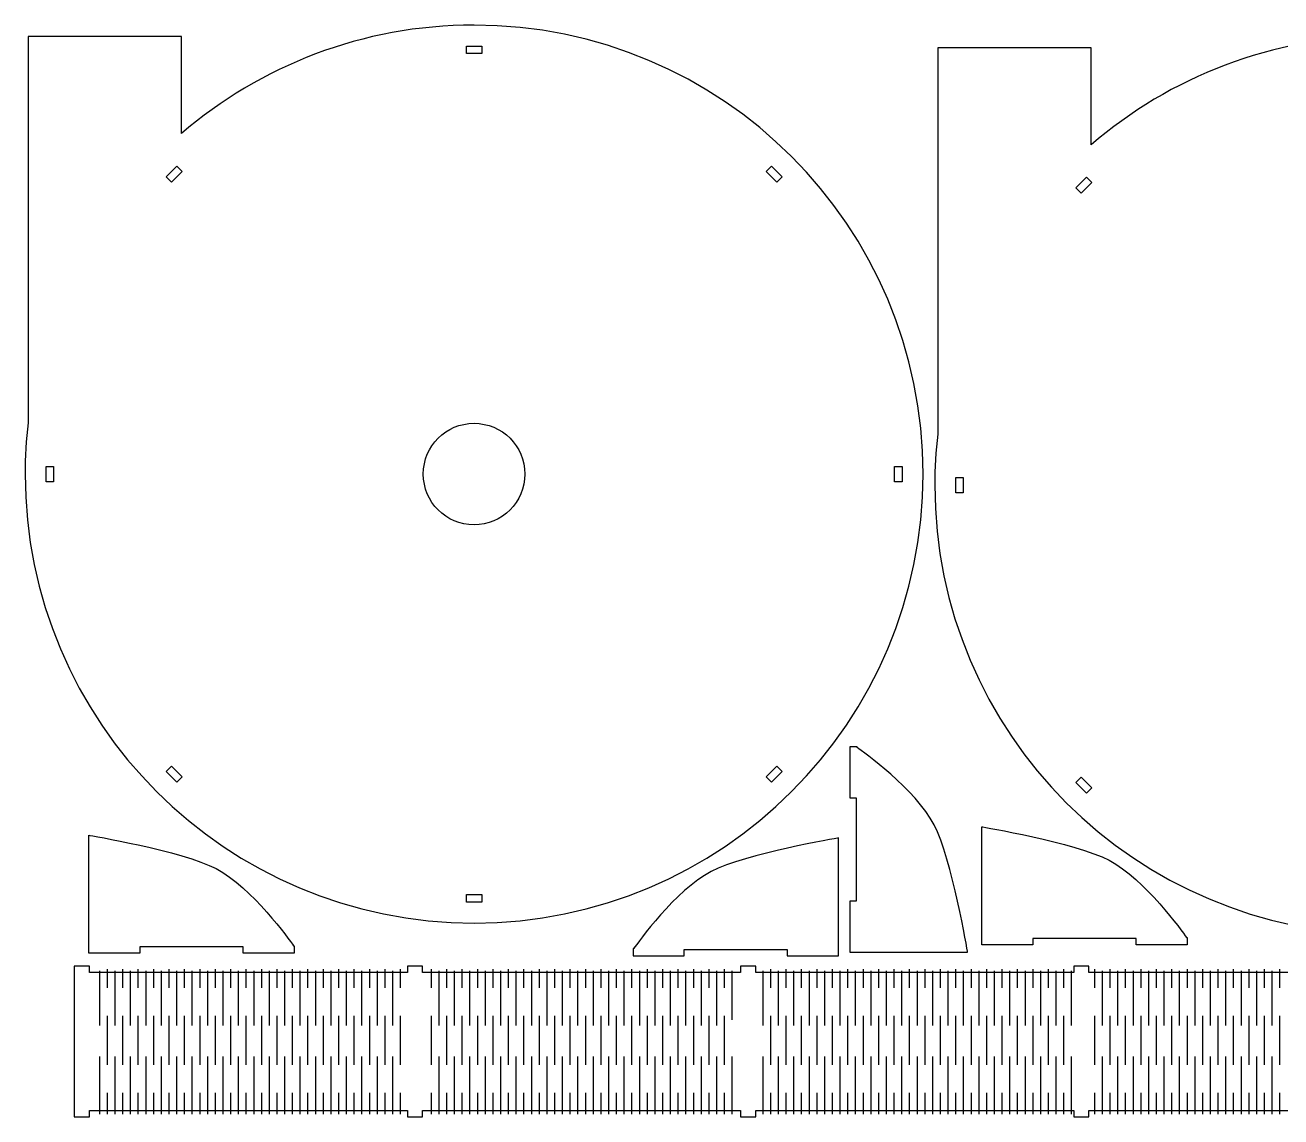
# Model space of a CAD drawing. Extents: x 0 to 1028, y 0 to 425.
# Drawn here: x 0.2 to 488.6, y 0.1 to 424.7 of the extents above; entities that cross this region are included whole.
import ezdxf

# ---------------------------------------------------------------- set-up
doc = ezdxf.new("R2010")
doc.units = 0
doc.layers.add('Layer_1', color=7, linetype='CONTINUOUS')

msp = doc.modelspace()

# ---------------------------------------------------------------- linework, layer by layer
at = {"layer": 'Layer_1', "color": 7}
for p, q in [((61.067894, 420.205572), (1.377894, 420.205572)), ((1.377894, 420.205572), (1.377894, 269.939877)), ((61.067894, 382.484822), (61.067894, 420.205572)), ((174.874005, 424.668211), (174.874005, 424.668211)), ((171.919646, 416.501998), (177.819646, 416.501998)), ((171.919646, 413.601998), (171.919646, 416.501998)), ((177.819646, 416.501998), (177.819646, 413.601998)), ((414.856168, 415.86461), (355.166168, 415.86461)), ((355.166168, 415.86461), (355.166168, 265.598916)), ((414.856168, 378.14386), (414.856168, 415.86461)), ((177.819646, 413.601998), (171.919646, 413.601998)), ((55.085711, 365.663963), (59.257641, 369.835893)), ((61.308251, 367.785283), (57.136321, 363.613353)), ((59.257641, 369.835893), (61.308251, 367.785283)), ((288.430861, 367.785203), (290.481471, 369.835813)), ((292.602791, 363.613273), (288.430861, 367.785203)), ((290.481471, 369.835813), (294.653401, 365.663883)), ((57.136321, 363.613353), (55.085711, 365.663963)), ((294.653401, 365.663883), (292.602791, 363.613273)), ((408.873986, 361.323001), (413.045916, 365.494931)), ((415.096525, 363.444322), (410.924595, 359.272392)), ((413.045916, 365.494931), (415.096525, 363.444322)), ((410.924595, 359.272392), (408.873986, 361.323001)), ((8.419623, 247.102028), (8.419623, 253.002028)), ((8.419623, 253.002028), (11.319623, 253.002028)), ((11.319623, 253.002028), (11.319623, 247.102028)), ((194.619589, 250.052041), (194.619589, 250.052041)), ((338.419527, 247.102028), (338.419527, 253.002028)), ((338.419527, 253.002028), (341.319527, 253.002028)), ((341.319527, 253.002028), (341.319527, 247.102028)), ((11.319623, 247.102028), (8.419623, 247.102028)), ((341.319527, 247.102028), (338.419527, 247.102028)), ((362.207897, 242.761067), (362.207897, 248.661067)), ((362.207897, 248.661067), (365.107897, 248.661067)), ((365.107897, 248.661067), (365.107897, 242.761067)), ((365.107897, 242.761067), (362.207897, 242.761067)), ((323.417946, 143.985883), (320.983779, 143.985883)), ((320.983779, 143.985883), (320.983779, 124.124494)), ((323.841279, 143.985883), (323.417946, 143.985883)), ((323.841279, 143.686022), (323.841279, 143.985883)), ((55.085691, 134.440033), (57.136301, 136.490643)), ((59.257621, 130.268103), (55.085691, 134.440033)), ((57.136301, 136.490643), (61.308231, 132.318713)), ((61.308231, 132.318713), (59.257621, 130.268103)), ((288.430917, 132.318757), (292.602847, 136.490687)), ((290.481527, 130.268148), (288.430917, 132.318757)), ((294.653457, 134.440078), (290.481527, 130.268148)), ((292.602847, 136.490687), (294.653457, 134.440078)), ((408.873965, 130.099072), (410.924575, 132.149681)), ((410.924575, 132.149681), (415.096505, 127.977751)), ((413.045895, 125.927142), (408.873965, 130.099072)), ((415.096505, 127.977751), (413.045895, 125.927142)), ((320.983779, 124.124494), (323.417946, 124.124494)), ((323.417946, 124.124494), (323.417946, 83.987217)), ((372.345599, 69.8835), (372.345599, 112.869472)), ((372.345599, 112.869472), (372.345599, 112.869472)), ((25.068733, 66.627784), (25.068733, 109.613756)), ((25.068733, 109.613756), (25.068733, 109.613756)), ((316.550633, 65.542527), (316.550633, 108.528499)), ((316.550633, 108.528499), (316.550633, 108.528499)), ((171.919646, 86.502009), (177.819646, 86.502009)), ((171.919646, 83.602008), (171.919646, 86.502009)), ((177.819646, 83.602008), (171.919646, 83.602008)), ((177.819646, 86.502009), (177.819646, 83.602008)), ((323.417946, 83.987217), (320.983779, 83.987217)), ((320.983779, 83.987217), (320.983779, 64.125828)), ((372.345599, 69.460166), (372.345599, 69.8835)), ((372.345599, 67.026), (372.345599, 69.460166)), ((432.344266, 69.460166), (392.206988, 69.460166)), ((392.206988, 69.460166), (392.206988, 67.026)), ((432.344266, 67.026), (432.344266, 69.460166)), ((451.905793, 69.8835), (452.205654, 69.8835)), ((452.205654, 69.8835), (452.205654, 69.460166)), ((452.205654, 69.460166), (452.205654, 67.026)), ((25.068733, 66.204451), (25.068733, 66.627784)), ((25.068733, 63.770284), (25.068733, 66.204451)), ((44.930125, 63.770284), (25.068733, 63.770284)), ((85.067402, 66.204451), (44.930125, 66.204451)), ((44.930125, 66.204451), (44.930125, 63.770284)), ((85.067402, 63.770284), (85.067402, 66.204451)), ((104.928791, 63.770284), (85.067402, 63.770284)), ((104.62893, 66.627784), (104.928791, 66.627784)), ((104.928791, 66.627784), (104.928791, 66.204451)), ((104.928791, 66.204451), (104.928791, 63.770284)), ((236.990438, 65.542527), (236.690577, 65.542527)), ((236.690577, 65.542527), (236.690577, 65.119194)), ((236.690577, 65.119194), (236.690577, 62.685027)), ((256.551966, 62.685027), (256.551966, 65.119194)), ((256.551966, 65.119194), (296.689244, 65.119194)), ((296.689244, 65.119194), (296.689244, 62.685027)), ((316.550633, 65.119194), (316.550633, 65.542527)), ((316.550633, 62.685027), (316.550633, 65.119194)), ((320.983779, 64.125828), (323.417946, 64.125828)), ((323.417946, 64.125828), (323.841279, 64.125828)), ((323.841279, 64.125828), (366.827252, 64.125828)), ((366.827252, 64.125828), (366.827252, 64.125828)), ((392.206988, 67.026), (372.345599, 67.026)), ((452.205654, 67.026), (432.344266, 67.026)), ((19.347646, 58.6405), (19.347646, 56.197514)), ((25.247854, 58.6405), (19.347646, 58.6405)), ((19.347646, 58.6405), (19.347646, 58.6405)), ((25.247854, 56.197514), (25.247854, 58.6405)), ((154.831951, 58.6405), (148.931743, 58.6405)), ((148.931743, 58.6405), (148.931743, 56.197514)), ((154.831951, 56.197514), (154.831951, 58.6405)), ((236.690577, 62.685027), (256.551966, 62.685027)), ((284.424882, 58.6405), (278.52466, 58.6405)), ((278.52466, 58.6405), (278.52466, 56.197514)), ((284.424882, 56.197514), (284.424882, 58.6405)), ((296.689244, 62.685027), (316.550633, 62.685027)), ((414.01777, 58.6405), (408.117576, 58.6405)), ((408.117576, 58.6405), (408.117576, 56.197514)), ((414.01777, 56.197514), (414.01777, 58.6405)), ((19.347646, 56.197514), (19.347646, 55.738903)), ((19.347646, 55.738903), (19.347646, 2.945709)), ((148.931743, 56.197514), (25.247854, 56.197514)), ((29.138725, 56.845431), (29.138725, 37.853727)), ((29.138725, 54.587648), (29.138725, 35.595955)), ((32.138724, 57.461206), (32.138724, 50.271511)), ((35.138725, 56.845431), (35.138725, 37.853727)), ((35.138725, 54.587648), (35.138725, 35.595955)), ((38.138724, 57.461206), (38.138724, 50.271511)), ((41.138724, 56.845431), (41.138724, 37.853727)), ((41.138724, 54.587648), (41.138724, 35.595955)), ((44.138724, 57.461206), (44.138724, 50.271511)), ((47.138724, 56.845431), (47.138724, 37.853727)), ((47.138724, 54.587648), (47.138724, 35.595955)), ((50.138724, 57.461206), (50.138724, 50.271511)), ((53.138724, 56.845431), (53.138724, 37.853727)), ((53.138724, 54.587648), (53.138724, 35.595955)), ((56.138724, 57.461206), (56.138724, 50.271511)), ((59.138724, 56.845431), (59.138724, 37.853727)), ((59.138724, 54.587648), (59.138724, 35.595955)), ((62.138724, 57.461206), (62.138724, 50.271511)), ((65.138723, 56.845431), (65.138723, 37.853727)), ((65.138723, 54.587648), (65.138723, 35.595955)), ((68.138723, 57.461206), (68.138723, 50.271511)), ((71.138723, 56.845431), (71.138723, 37.853727)), ((71.138723, 54.587648), (71.138723, 35.595955)), ((74.138722, 57.461206), (74.138722, 50.271511)), ((77.138722, 56.845431), (77.138722, 37.853727)), ((77.138722, 54.587648), (77.138722, 35.595955)), ((80.138722, 57.461206), (80.138722, 50.271511)), ((83.138721, 56.845431), (83.138721, 37.853727)), ((83.138721, 54.587648), (83.138721, 35.595955)), ((86.138721, 57.461206), (86.138721, 50.271511)), ((89.13872, 56.845431), (89.13872, 37.853727)), ((89.13872, 54.587648), (89.13872, 35.595955)), ((92.13872, 57.461206), (92.13872, 50.271511)), ((95.13872, 56.845431), (95.13872, 37.853727)), ((95.13872, 54.587648), (95.13872, 35.595955)), ((98.138719, 57.461206), (98.138719, 50.271511)), ((101.138719, 56.845431), (101.138719, 37.853727)), ((101.138719, 54.587648), (101.138719, 35.595955)), ((104.138719, 57.461206), (104.138719, 50.271511)), ((107.138718, 56.845431), (107.138718, 37.853727)), ((107.138718, 54.587648), (107.138718, 35.595955)), ((110.138718, 57.461206), (110.138718, 50.271511)), ((113.138718, 56.845431), (113.138718, 37.853727)), ((113.138718, 54.587648), (113.138718, 35.595955)), ((116.138717, 57.461206), (116.138717, 50.271511)), ((119.138717, 56.845431), (119.138717, 37.853727)), ((119.138717, 54.587648), (119.138717, 35.595955)), ((122.138717, 57.461206), (122.138717, 50.271511)), ((125.138716, 56.845431), (125.138716, 37.853727)), ((125.138716, 54.587648), (125.138716, 35.595955)), ((128.138716, 57.461206), (128.138716, 50.271511)), ((131.138716, 56.845431), (131.138716, 37.853727)), ((131.138716, 54.587648), (131.138716, 35.595955)), ((134.138715, 57.461206), (134.138715, 50.271511)), ((137.138715, 56.845431), (137.138715, 37.853727)), ((137.138715, 54.587648), (137.138715, 35.595955)), ((140.138714, 57.461206), (140.138714, 50.271511)), ((143.138714, 56.845431), (143.138714, 37.853727)), ((143.138714, 54.587648), (143.138714, 35.595955)), ((146.138714, 57.461206), (146.138714, 50.271511)), ((278.52466, 56.197514), (154.831951, 56.197514)), ((158.138712, 57.461206), (158.138712, 50.271511)), ((161.138712, 56.845431), (161.138712, 37.853727)), ((161.138712, 54.587648), (161.138712, 35.595955)), ((164.138712, 57.461206), (164.138712, 50.271511)), ((167.138711, 56.845431), (167.138711, 37.853727)), ((167.138711, 54.587648), (167.138711, 35.595955)), ((170.138711, 57.461206), (170.138711, 50.271511)), ((173.138711, 56.845431), (173.138711, 37.853727)), ((173.138711, 54.587648), (173.138711, 35.595955)), ((176.13871, 57.461206), (176.13871, 50.271511)), ((179.13871, 56.845431), (179.13871, 37.853727)), ((179.13871, 54.587648), (179.13871, 35.595955)), ((182.138709, 57.461206), (182.138709, 50.271511)), ((185.138709, 56.845431), (185.138709, 37.853727)), ((185.138709, 54.587648), (185.138709, 35.595955)), ((188.138709, 57.461206), (188.138709, 50.271511)), ((191.138708, 56.845431), (191.138708, 37.853727)), ((191.138708, 54.587648), (191.138708, 35.595955)), ((194.138708, 57.461206), (194.138708, 50.271511)), ((197.138708, 56.845431), (197.138708, 37.853727)), ((197.138708, 54.587648), (197.138708, 35.595955)), ((200.138707, 57.461206), (200.138707, 50.271511)), ((203.138707, 56.845431), (203.138707, 37.853727)), ((203.138707, 56.845431), (203.138707, 37.853727)), ((203.138707, 54.587648), (203.138707, 35.595955)), ((203.138707, 54.587648), (203.138707, 35.595955)), ((206.138707, 57.461206), (206.138707, 50.271511)), ((206.138707, 57.461206), (206.138707, 50.271511)), ((209.138706, 56.845431), (209.138706, 37.853727)), ((209.138706, 54.587648), (209.138706, 35.595955)), ((212.138706, 57.461206), (212.138706, 50.271511)), ((215.138706, 56.845431), (215.138706, 37.853727)), ((215.138706, 54.587648), (215.138706, 35.595955)), ((218.138705, 57.461206), (218.138705, 50.271511)), ((221.138705, 56.845431), (221.138705, 37.853727)), ((221.138705, 54.587648), (221.138705, 35.595955)), ((224.138704, 57.461206), (224.138704, 50.271511)), ((227.138704, 56.845431), (227.138704, 37.853727)), ((227.138704, 54.587648), (227.138704, 35.595955)), ((230.138704, 57.461206), (230.138704, 50.271511)), ((233.138703, 56.845431), (233.138703, 37.853727)), ((233.138703, 54.587648), (233.138703, 35.595955)), ((236.138703, 57.461206), (236.138703, 50.271511)), ((239.138703, 56.845431), (239.138703, 37.853727)), ((239.138703, 54.587648), (239.138703, 35.595955)), ((242.138702, 57.461206), (242.138702, 50.271511)), ((245.138702, 56.845431), (245.138702, 37.853727)), ((245.138702, 54.587648), (245.138702, 35.595955)), ((248.138702, 57.461206), (248.138702, 50.271511)), ((251.138701, 56.845431), (251.138701, 37.853727)), ((251.138701, 54.587648), (251.138701, 35.595955)), ((254.138701, 57.461206), (254.138701, 50.271511)), ((257.138701, 56.845431), (257.138701, 37.853727)), ((257.138701, 54.587648), (257.138701, 35.595955)), ((260.1387, 57.461206), (260.1387, 50.271511)), ((263.1387, 56.845431), (263.1387, 37.853727)), ((263.1387, 54.587648), (263.1387, 35.595955)), ((266.1387, 57.461206), (266.1387, 50.271511)), ((269.138699, 56.845431), (269.138699, 37.853727)), ((269.138699, 54.587648), (269.138699, 35.595955)), ((272.138699, 57.461206), (272.138699, 50.271511)), ((275.138698, 56.845426), (275.138698, 37.853733)), ((408.117576, 56.197514), (284.424882, 56.197514)), ((287.138697, 56.845431), (287.138697, 37.853727)), ((287.138697, 54.587648), (287.138697, 35.595955)), ((290.138697, 57.461206), (290.138697, 50.271511)), ((293.138696, 56.845431), (293.138696, 37.853727)), ((293.138696, 54.587648), (293.138696, 35.595955)), ((296.138696, 57.461206), (296.138696, 50.271511)), ((299.138696, 56.845431), (299.138696, 37.853727)), ((299.138696, 54.587648), (299.138696, 35.595955)), ((302.138695, 57.461206), (302.138695, 50.271511)), ((305.138695, 56.845431), (305.138695, 37.853727)), ((305.138695, 54.587648), (305.138695, 35.595955)), ((308.138695, 57.461206), (308.138695, 50.271511)), ((311.138694, 56.845431), (311.138694, 37.853727)), ((311.138694, 54.587648), (311.138694, 35.595955)), ((314.138694, 57.461206), (314.138694, 50.271511)), ((317.138685, 56.845431), (317.138685, 37.853727)), ((317.138685, 54.587648), (317.138685, 35.595955)), ((320.138685, 57.461206), (320.138685, 50.271511)), ((323.138673, 56.845431), (323.138673, 37.853727)), ((323.138673, 54.587648), (323.138673, 35.595955)), ((326.138673, 57.461206), (326.138673, 50.271511)), ((329.138661, 56.845431), (329.138661, 37.853727)), ((329.138661, 54.587648), (329.138661, 35.595955)), ((332.138661, 57.461206), (332.138661, 50.271511)), ((335.138649, 56.845431), (335.138649, 37.853727)), ((335.138649, 54.587648), (335.138649, 35.595955)), ((338.138649, 57.461206), (338.138649, 50.271511)), ((341.138637, 56.845431), (341.138637, 37.853727)), ((341.138637, 54.587648), (341.138637, 35.595955)), ((344.138637, 57.461206), (344.138637, 50.271511)), ((347.138625, 56.845431), (347.138625, 37.853727)), ((347.138625, 54.587648), (347.138625, 35.595955)), ((350.138625, 57.461206), (350.138625, 50.271511)), ((353.138613, 56.845431), (353.138613, 37.853727)), ((353.138613, 54.587648), (353.138613, 35.595955)), ((356.138613, 57.461206), (356.138613, 50.271511)), ((359.138601, 56.845431), (359.138601, 37.853727)), ((359.138601, 54.587648), (359.138601, 35.595955)), ((362.138601, 57.461206), (362.138601, 50.271511)), ((365.138589, 56.845431), (365.138589, 37.853727)), ((365.138589, 54.587648), (365.138589, 35.595955)), ((368.138589, 57.461206), (368.138589, 50.271511)), ((371.138577, 56.845431), (371.138577, 37.853727)), ((371.138577, 54.587648), (371.138577, 35.595955)), ((374.138577, 57.461206), (374.138577, 50.271511)), ((377.138565, 56.845431), (377.138565, 37.853727)), ((377.138565, 54.587648), (377.138565, 35.595955)), ((380.138565, 57.461206), (380.138565, 50.271511)), ((383.138553, 56.845431), (383.138553, 37.853727)), ((383.138553, 54.587648), (383.138553, 35.595955)), ((386.138553, 57.461206), (386.138553, 50.271511)), ((389.138541, 56.845431), (389.138541, 37.853727)), ((389.138541, 54.587648), (389.138541, 35.595955)), ((392.138541, 57.461206), (392.138541, 50.271511)), ((395.138529, 56.845431), (395.138529, 37.853727)), ((395.138529, 54.587648), (395.138529, 35.595955)), ((398.138529, 57.461206), (398.138529, 50.271511)), ((401.138517, 56.845431), (401.138517, 37.853727)), ((401.138517, 54.587648), (401.138517, 35.595955)), ((404.138517, 57.461206), (404.138517, 50.271511)), ((407.138519, 56.845426), (407.138519, 37.853733)), ((407.138519, 54.587648), (407.138519, 35.595955)), ((537.710493, 56.197514), (414.01777, 56.197514)), ((416.138501, 57.461206), (416.138501, 50.271511)), ((419.138481, 56.845431), (419.138481, 37.853727)), ((419.138481, 54.587648), (419.138481, 35.595955)), ((422.138481, 57.461206), (422.138481, 50.271511)), ((425.138469, 56.845431), (425.138469, 37.853727)), ((425.138469, 54.587648), (425.138469, 35.595955)), ((428.138469, 57.461206), (428.138469, 50.271511)), ((431.138457, 56.845431), (431.138457, 37.853727)), ((431.138457, 54.587648), (431.138457, 35.595955)), ((434.138457, 57.461206), (434.138457, 50.271511)), ((437.138445, 56.845431), (437.138445, 37.853727)), ((437.138445, 54.587648), (437.138445, 35.595955)), ((440.138445, 57.461206), (440.138445, 50.271511)), ((443.138433, 56.845431), (443.138433, 37.853727)), ((443.138433, 54.587648), (443.138433, 35.595955)), ((446.138433, 57.461206), (446.138433, 50.271511)), ((449.138421, 56.845431), (449.138421, 37.853727)), ((449.138421, 54.587648), (449.138421, 35.595955)), ((452.138421, 57.461206), (452.138421, 50.271511)), ((455.138409, 56.845431), (455.138409, 37.853727)), ((455.138409, 54.587648), (455.138409, 35.595955)), ((458.138409, 57.461206), (458.138409, 50.271511)), ((461.138397, 56.845431), (461.138397, 37.853727)), ((461.138397, 54.587648), (461.138397, 35.595955)), ((464.138397, 57.461206), (464.138397, 50.271511)), ((467.138385, 56.845431), (467.138385, 37.853727)), ((467.138385, 54.587648), (467.138385, 35.595955)), ((470.138385, 57.461206), (470.138385, 50.271511)), ((473.138373, 56.845431), (473.138373, 37.853727)), ((473.138373, 54.587648), (473.138373, 35.595955)), ((476.138373, 57.461206), (476.138373, 50.271511)), ((479.138361, 56.845431), (479.138361, 37.853727)), ((479.138361, 54.587648), (479.138361, 35.595955)), ((482.138361, 57.461206), (482.138361, 50.271511)), ((485.138349, 56.845431), (485.138349, 37.853727)), ((485.138349, 54.587648), (485.138349, 35.595955)), ((488.138349, 57.461206), (488.138349, 50.271511)), ((32.138724, 39.347648), (32.138724, 20.355955)), ((38.138724, 39.347648), (38.138724, 20.355955)), ((44.138724, 39.347648), (44.138724, 20.355955)), ((50.138724, 39.347648), (50.138724, 20.355955)), ((56.138724, 39.347648), (56.138724, 20.355955)), ((62.138724, 39.347648), (62.138724, 20.355955)), ((68.138723, 39.347648), (68.138723, 20.355955)), ((74.138722, 39.347648), (74.138722, 20.355955)), ((80.138722, 39.347648), (80.138722, 20.355955)), ((86.138721, 39.347648), (86.138721, 20.355955)), ((92.13872, 39.347648), (92.13872, 20.355955)), ((98.138719, 39.347648), (98.138719, 20.355955)), ((104.138719, 39.347648), (104.138719, 20.355955)), ((110.138718, 39.347648), (110.138718, 20.355955)), ((116.138717, 39.347648), (116.138717, 20.355955)), ((122.138717, 39.347648), (122.138717, 20.355955)), ((128.138716, 39.347648), (128.138716, 20.355955)), ((134.138715, 39.347648), (134.138715, 20.355955)), ((140.138714, 39.347648), (140.138714, 20.355955)), ((146.138714, 39.347648), (146.138714, 20.355955)), ((158.138712, 39.347648), (158.138712, 20.355955)), ((164.138712, 39.347648), (164.138712, 20.355955)), ((170.138711, 39.347648), (170.138711, 20.355955)), ((176.13871, 39.347648), (176.13871, 20.355955)), ((182.138709, 39.347648), (182.138709, 20.355955)), ((188.138709, 39.347648), (188.138709, 20.355955)), ((194.138708, 39.347648), (194.138708, 20.355955)), ((200.138707, 39.347648), (200.138707, 20.355955)), ((206.138707, 39.347648), (206.138707, 20.355955)), ((206.138707, 39.347648), (206.138707, 20.355955)), ((212.138706, 39.347648), (212.138706, 20.355955)), ((218.138705, 39.347648), (218.138705, 20.355955)), ((224.138704, 39.347648), (224.138704, 20.355955)), ((230.138704, 39.347648), (230.138704, 20.355955)), ((236.138703, 39.347648), (236.138703, 20.355955)), ((242.138702, 39.347648), (242.138702, 20.355955)), ((248.138702, 39.347648), (248.138702, 20.355955)), ((254.138701, 39.347648), (254.138701, 20.355955)), ((260.1387, 39.347648), (260.1387, 20.355955)), ((266.1387, 39.347648), (266.1387, 20.355955)), ((272.138699, 39.347648), (272.138699, 20.355955)), ((290.138697, 39.347648), (290.138697, 20.355955)), ((296.138696, 39.347648), (296.138696, 20.355955)), ((302.138695, 39.347648), (302.138695, 20.355955)), ((308.138695, 39.347648), (308.138695, 20.355955)), ((314.138694, 39.347648), (314.138694, 20.355955)), ((320.138685, 39.347648), (320.138685, 20.355955)), ((326.138673, 39.347648), (326.138673, 20.355955)), ((332.138661, 39.347648), (332.138661, 20.355955)), ((338.138649, 39.347648), (338.138649, 20.355955)), ((344.138637, 39.347648), (344.138637, 20.355955)), ((350.138625, 39.347648), (350.138625, 20.355955)), ((356.138613, 39.347648), (356.138613, 20.355955)), ((362.138601, 39.347648), (362.138601, 20.355955)), ((368.138589, 39.347648), (368.138589, 20.355955)), ((374.138577, 39.347648), (374.138577, 20.355955)), ((380.138565, 39.347648), (380.138565, 20.355955)), ((386.138553, 39.347648), (386.138553, 20.355955)), ((392.138541, 39.347648), (392.138541, 20.355955)), ((398.138529, 39.347648), (398.138529, 20.355955)), ((404.138517, 39.347648), (404.138517, 20.355955)), ((416.138501, 39.347648), (416.138501, 20.355955)), ((422.138481, 39.347648), (422.138481, 20.355955)), ((428.138469, 39.347648), (428.138469, 20.355955)), ((434.138457, 39.347648), (434.138457, 20.355955)), ((440.138445, 39.347648), (440.138445, 20.355955)), ((446.138433, 39.347648), (446.138433, 20.355955)), ((452.138421, 39.347648), (452.138421, 20.355955)), ((458.138409, 39.347648), (458.138409, 20.355955)), ((464.138397, 39.347648), (464.138397, 20.355955)), ((470.138385, 39.347648), (470.138385, 20.355955)), ((476.138373, 39.347648), (476.138373, 20.355955)), ((482.138361, 39.347648), (482.138361, 20.355955)), ((488.138349, 39.347648), (488.138349, 20.355955)), ((29.138725, 23.517352), (29.138725, 1.05029)), ((35.138725, 23.517352), (35.138725, 1.05029)), ((41.138724, 23.517352), (41.138724, 1.05029)), ((47.138724, 23.517352), (47.138724, 1.05029)), ((53.138724, 23.517352), (53.138724, 1.05029)), ((59.138724, 23.517352), (59.138724, 1.05029)), ((65.138723, 23.517352), (65.138723, 1.05029)), ((71.138723, 23.517352), (71.138723, 1.05029)), ((77.138722, 23.517352), (77.138722, 1.05029)), ((83.138721, 23.517352), (83.138721, 1.05029)), ((89.13872, 23.517352), (89.13872, 1.05029)), ((95.13872, 23.517352), (95.13872, 1.05029)), ((101.138719, 23.517352), (101.138719, 1.05029)), ((107.138718, 23.517352), (107.138718, 1.05029)), ((113.138718, 23.517352), (113.138718, 1.05029)), ((119.138717, 23.517352), (119.138717, 1.05029)), ((125.138716, 23.517352), (125.138716, 1.05029)), ((131.138716, 23.517352), (131.138716, 1.05029)), ((137.138715, 23.517352), (137.138715, 1.05029)), ((143.138714, 23.517352), (143.138714, 1.05029)), ((161.138712, 23.517352), (161.138712, 1.05029)), ((167.138711, 23.517352), (167.138711, 1.05029)), ((173.138711, 23.517352), (173.138711, 1.05029)), ((179.13871, 23.517352), (179.13871, 1.05029)), ((185.138709, 23.517352), (185.138709, 1.05029)), ((191.138708, 23.517352), (191.138708, 1.05029)), ((197.138708, 23.517352), (197.138708, 1.05029)), ((203.138707, 23.517352), (203.138707, 1.05029)), ((203.138707, 23.517352), (203.138707, 1.05029)), ((209.138706, 23.517352), (209.138706, 1.05029)), ((215.138706, 23.517352), (215.138706, 1.05029)), ((221.138705, 23.517352), (221.138705, 1.05029)), ((227.138704, 23.517352), (227.138704, 1.05029)), ((233.138703, 23.517352), (233.138703, 1.05029)), ((239.138703, 23.517352), (239.138703, 1.05029)), ((245.138702, 23.517352), (245.138702, 1.05029)), ((251.138701, 23.517352), (251.138701, 1.05029)), ((257.138701, 23.517352), (257.138701, 1.05029)), ((263.1387, 23.517352), (263.1387, 1.05029)), ((269.138699, 23.517352), (269.138699, 1.05029)), ((275.138698, 23.517352), (275.138698, 1.05029)), ((287.138697, 23.517352), (287.138697, 1.05029)), ((293.138696, 23.517352), (293.138696, 1.05029)), ((299.138696, 23.517352), (299.138696, 1.05029)), ((305.138695, 23.517352), (305.138695, 1.05029)), ((311.138694, 23.517352), (311.138694, 1.05029)), ((317.138685, 23.517352), (317.138685, 1.05029)), ((323.138673, 23.517352), (323.138673, 1.05029)), ((329.138661, 23.517352), (329.138661, 1.05029)), ((335.138649, 23.517352), (335.138649, 1.05029)), ((341.138637, 23.517352), (341.138637, 1.05029)), ((347.138625, 23.517352), (347.138625, 1.05029)), ((353.138613, 23.517352), (353.138613, 1.05029)), ((359.138601, 23.517352), (359.138601, 1.05029)), ((365.138589, 23.517352), (365.138589, 1.05029)), ((371.138577, 23.517352), (371.138577, 1.05029)), ((377.138565, 23.517352), (377.138565, 1.05029)), ((383.138553, 23.517352), (383.138553, 1.05029)), ((389.138541, 23.517352), (389.138541, 1.05029)), ((395.138529, 23.517352), (395.138529, 1.05029)), ((401.138517, 23.517352), (401.138517, 1.05029)), ((407.138519, 23.517352), (407.138519, 1.05029)), ((419.138481, 23.517352), (419.138481, 1.05029)), ((425.138469, 23.517352), (425.138469, 1.05029)), ((431.138457, 23.517352), (431.138457, 1.05029)), ((437.138445, 23.517352), (437.138445, 1.05029)), ((443.138433, 23.517352), (443.138433, 1.05029)), ((449.138421, 23.517352), (449.138421, 1.05029)), ((455.138409, 23.517352), (455.138409, 1.05029)), ((461.138397, 23.517352), (461.138397, 1.05029)), ((467.138385, 23.517352), (467.138385, 1.05029)), ((473.138373, 23.517352), (473.138373, 1.05029)), ((479.138361, 23.517352), (479.138361, 1.05029)), ((485.138349, 23.517352), (485.138349, 1.05029)), ((32.138724, 9.432092), (32.138724, 1.157168)), ((38.138724, 9.432092), (38.138724, 1.157168)), ((44.138724, 9.432092), (44.138724, 1.157168)), ((50.138724, 9.432092), (50.138724, 1.157168)), ((56.138724, 9.432092), (56.138724, 1.157168)), ((62.138724, 9.432092), (62.138724, 1.157168)), ((68.138723, 9.432092), (68.138723, 1.157168)), ((74.138722, 9.432092), (74.138722, 1.157168)), ((80.138722, 9.432092), (80.138722, 1.157168)), ((86.138721, 9.432092), (86.138721, 1.157168)), ((92.13872, 9.432092), (92.13872, 1.157168)), ((98.138719, 9.432092), (98.138719, 1.157168)), ((104.138719, 9.432092), (104.138719, 1.157168)), ((110.138718, 9.432092), (110.138718, 1.157168)), ((116.138717, 9.432092), (116.138717, 1.157168)), ((122.138717, 9.432092), (122.138717, 1.157168)), ((128.138716, 9.432092), (128.138716, 1.157168)), ((134.138715, 9.432092), (134.138715, 1.157168)), ((140.138714, 9.432092), (140.138714, 1.157168)), ((146.138714, 9.432092), (146.138714, 1.157168)), ((158.138712, 9.432092), (158.138712, 1.157168)), ((164.138712, 9.432092), (164.138712, 1.157168)), ((170.138711, 9.432092), (170.138711, 1.157168)), ((176.13871, 9.432092), (176.13871, 1.157168)), ((182.138709, 9.432092), (182.138709, 1.157168)), ((188.138709, 9.432092), (188.138709, 1.157168)), ((194.138708, 9.432092), (194.138708, 1.157168)), ((200.138707, 9.432092), (200.138707, 1.157168)), ((206.138707, 9.432092), (206.138707, 1.157168)), ((206.138707, 9.432092), (206.138707, 1.157168)), ((212.138706, 9.432092), (212.138706, 1.157168)), ((218.138705, 9.432092), (218.138705, 1.157168)), ((224.138704, 9.432092), (224.138704, 1.157168)), ((230.138704, 9.432092), (230.138704, 1.157168)), ((236.138703, 9.432092), (236.138703, 1.157168)), ((242.138702, 9.432092), (242.138702, 1.157168)), ((248.138702, 9.432092), (248.138702, 1.157168)), ((254.138701, 9.432092), (254.138701, 1.157168)), ((260.1387, 9.432092), (260.1387, 1.157168)), ((266.1387, 9.432092), (266.1387, 1.157168)), ((272.138699, 9.432092), (272.138699, 1.157168)), ((290.138697, 9.432092), (290.138697, 1.157168)), ((296.138696, 9.432092), (296.138696, 1.157168)), ((302.138695, 9.432092), (302.138695, 1.157168)), ((308.138695, 9.432092), (308.138695, 1.157168)), ((314.138694, 9.432092), (314.138694, 1.157168)), ((320.138685, 9.432092), (320.138685, 1.157168)), ((326.138673, 9.432092), (326.138673, 1.157168)), ((332.138661, 9.432092), (332.138661, 1.157168)), ((338.138649, 9.432092), (338.138649, 1.157168)), ((344.138637, 9.432092), (344.138637, 1.157168)), ((350.138625, 9.432092), (350.138625, 1.157168)), ((356.138613, 9.432092), (356.138613, 1.157168)), ((362.138601, 9.432092), (362.138601, 1.157168)), ((368.138589, 9.432092), (368.138589, 1.157168)), ((374.138577, 9.432092), (374.138577, 1.157168)), ((380.138565, 9.432092), (380.138565, 1.157168)), ((386.138553, 9.432092), (386.138553, 1.157168)), ((392.138541, 9.432092), (392.138541, 1.157168)), ((398.138529, 9.432092), (398.138529, 1.157168)), ((404.138517, 9.432092), (404.138517, 1.157168)), ((416.138501, 9.432092), (416.138501, 1.157168)), ((422.138481, 9.432092), (422.138481, 1.157168)), ((428.138469, 9.432092), (428.138469, 1.157168)), ((434.138457, 9.432092), (434.138457, 1.157168)), ((440.138445, 9.432092), (440.138445, 1.157168)), ((446.138433, 9.432092), (446.138433, 1.157168)), ((452.138421, 9.432092), (452.138421, 1.157168)), ((458.138409, 9.432092), (458.138409, 1.157168)), ((464.138397, 9.432092), (464.138397, 1.157168)), ((470.138385, 9.432092), (470.138385, 1.157168)), ((476.138373, 9.432092), (476.138373, 1.157168)), ((482.138361, 9.432092), (482.138361, 1.157168)), ((488.138349, 9.432092), (488.138349, 1.157168)), ((19.347646, 2.945709), (19.347646, 2.487097)), ((19.347646, 2.487097), (19.347646, 0.052931)), ((19.347646, 0.052931), (25.247854, 0.052931)), ((25.247854, 0.052931), (25.247854, 2.487097)), ((25.247854, 2.487097), (148.931743, 2.487097)), ((148.931743, 2.487097), (148.931743, 0.052931)), ((148.931743, 0.052931), (154.831951, 0.052931)), ((154.831951, 0.052931), (154.831951, 2.487097)), ((154.831951, 2.487097), (278.52466, 2.487097)), ((278.52466, 2.487097), (278.52466, 0.052931)), ((278.52466, 0.052931), (284.424882, 0.052931)), ((284.424882, 0.052931), (284.424882, 2.487097)), ((284.424882, 2.487097), (408.117576, 2.487097)), ((408.117576, 2.487097), (408.117576, 0.052931)), ((408.117576, 0.052931), (414.01777, 0.052931)), ((414.01777, 0.052931), (414.01777, 2.487097)), ((414.01777, 2.487097), (537.710493, 2.487097))]:
    msp.add_line(p, q, dxfattribs=at)
for points in [[(174.874005, 424.668211), (131.396373, 424.668211), (91.632476, 408.774019), (61.067894, 382.484822)], [(349.490171, 250.052044), (349.490171, 346.490679), (271.31264, 424.668211), (174.874005, 424.668211)], [(528.662279, 420.327249), (485.184648, 420.327249), (445.42075, 404.433058), (414.856168, 378.14386)], [(1.377894, 269.939877), (0.637596, 263.411513), (0.249005, 256.778416), (0.249005, 250.052044)], [(155.119588, 250.052041), (155.119588, 260.959665), (163.961964, 269.802039), (174.869587, 269.802039)], [(174.869587, 269.802039), (185.777211, 269.802039), (194.619589, 260.959665), (194.619589, 250.052041)], [(355.166168, 265.598916), (354.425871, 259.070551), (354.037279, 252.437454), (354.037279, 245.711083)], [(0.249005, 250.052044), (0.249005, 153.613409), (78.435369, 75.435849), (174.874005, 75.435849)], [(174.869587, 230.302039), (163.961964, 230.302039), (155.119588, 239.144416), (155.119588, 250.052041)], [(194.619589, 250.052041), (194.619589, 239.144416), (185.777211, 230.302039), (174.869587, 230.302039)], [(174.874005, 75.435849), (271.31264, 75.435849), (349.490171, 153.613409), (349.490171, 250.052044)], [(354.037279, 245.711083), (354.037279, 149.272447), (432.223644, 71.094888), (528.662279, 71.094888)], [(353.809752, 113.602883), (346.508973, 127.547596), (326.032707, 142.147544), (323.841279, 143.686022)], [(366.827252, 64.125828), (366.827252, 64.125828), (360.750753, 100.34555), (353.809752, 113.602883)], [(372.345599, 112.869472), (372.345599, 112.869472), (408.565322, 106.792974), (421.822654, 99.851972)], [(25.068733, 109.613756), (25.068733, 109.613756), (61.288459, 103.537258), (74.545791, 96.596256)], [(316.550633, 108.528499), (316.550633, 108.528499), (280.33091, 102.452001), (267.073589, 95.510999)], [(421.822654, 99.851972), (435.767367, 92.551194), (450.367315, 72.074927), (451.905793, 69.8835)], [(74.545791, 96.596256), (88.490504, 89.295478), (103.090452, 68.819212), (104.62893, 66.627784)], [(267.073589, 95.510999), (253.128865, 88.210221), (238.528916, 67.733954), (236.990438, 65.542527)]]:
    msp.add_open_spline(points, degree=3, dxfattribs=at)

doc.saveas('drawing.dxf')
